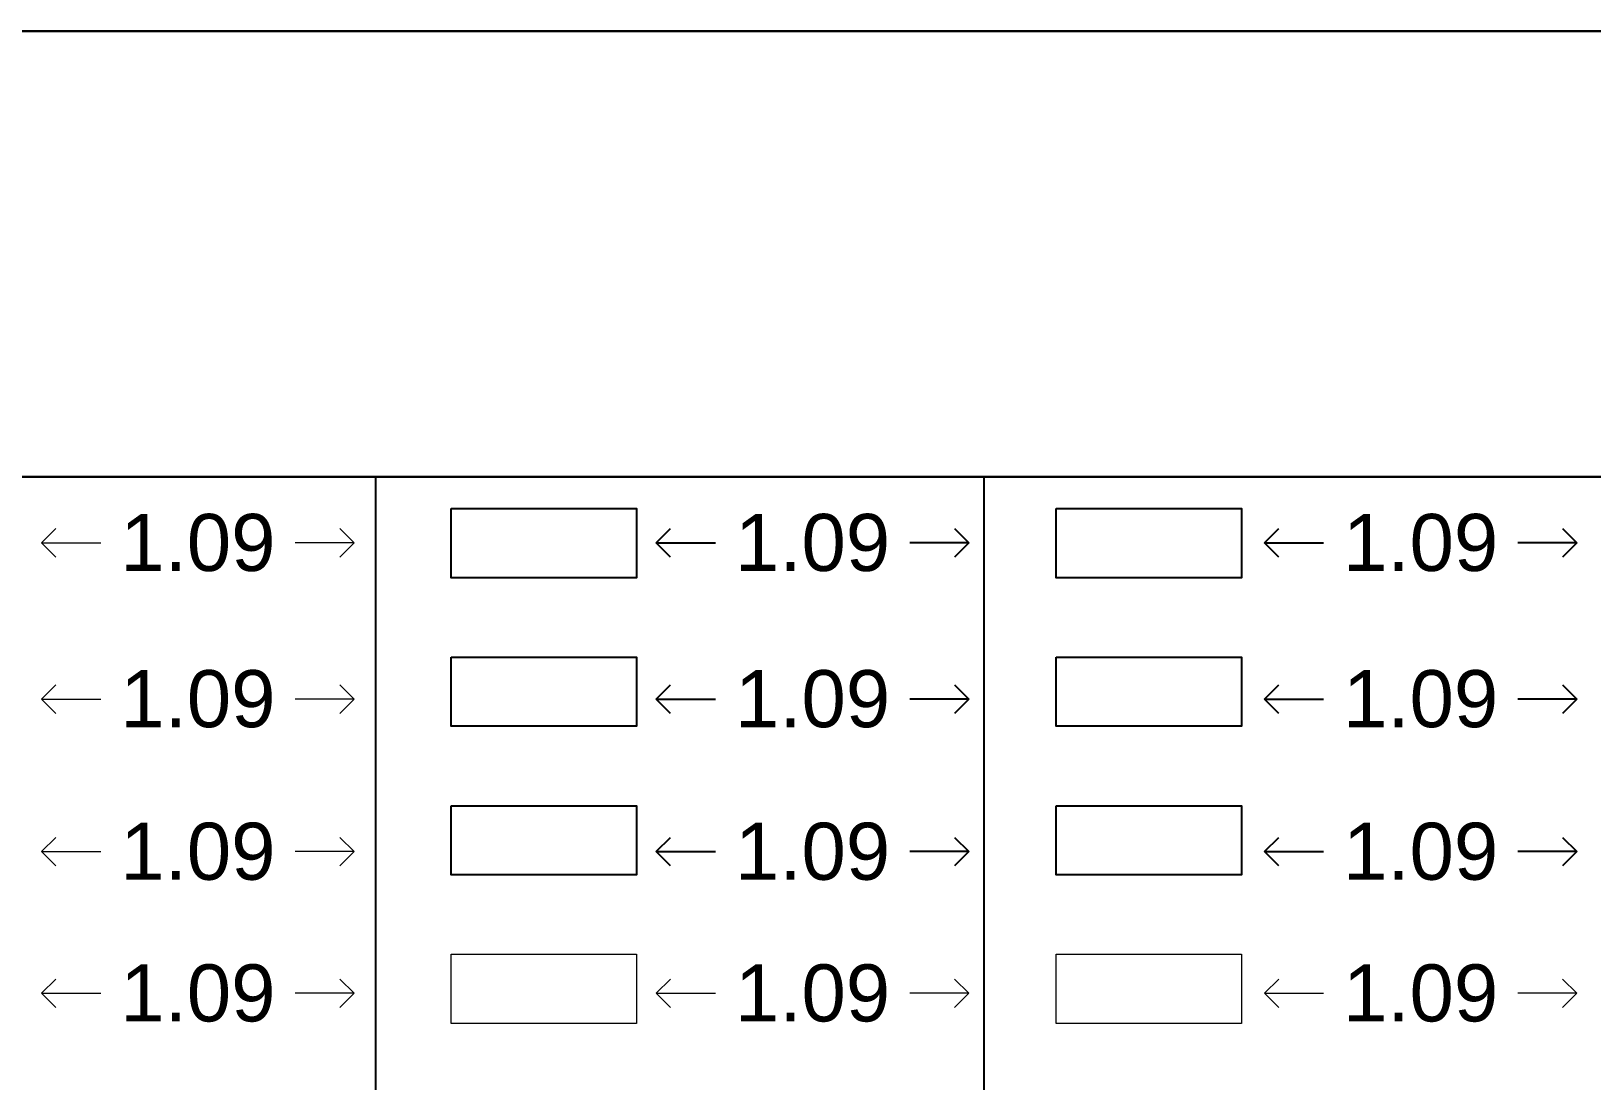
# Model space of a CAD drawing. Header units: millimetres. Extents: x -9481 to -9286, y 28700 to 28853.
# Drawn here: x -9452.65 to -9447.18, y 28766.04 to 28769.71 of the extents above; entities that cross this region are included whole.
import ezdxf

# ---------------------------------------------------------------- set-up
doc = ezdxf.new("R2010")
doc.units = ezdxf.units.MM
doc.header["$PDMODE"] = 34
doc.header["$PDSIZE"] = -15
doc.linetypes.add('CONTINULUS', pattern=[0])
for name, color, linetype, lineweight in [('BLK_1_FLR_2_REGULAR_ROOM_1', 7, 'Continuous', 0), ('BLK_1_FLR_2_REGULAR_ROOM_2', 7, 'Continuous', 0), ('BLK_1_FLR_2_REGULAR_ROOM_3', 7, 'Continuous', 0), ('BLK_1_FLR_2_REGULAR_ROOM_4', 7, 'Continuous', 0), ('BLK_1_FLR_3_REGULAR_ROOM', 7, 'Continuous', 0), ('BLK_1_FLR_4_REGULAR_ROOM_4', 7, 'Continuous', 0), ('PLAN', 7, 'Continuous', 40)]:
    doc.layers.add(name, color=color, linetype=linetype, lineweight=lineweight)
doc.layers.add('BLK_1_FLR_3_REGULAR_ROOM_1', color=7, linetype='Continuous')
doc.layers.add('BLK_1_PLANTATION_GREENSTRIP', color=7, linetype='Continuous')
for name, color, linetype, plot in [('BLK_1_FLR_3_REGULAR_ROOM_2', 7, 'Continuous', False), ('BLK_1_FLR_3_REGULAR_ROOM_3', 7, 'Continuous', False), ('BLK_1_FLR_4_REGULAR_ROOM_1', 7, 'Continuous', False), ('BLK_1_FLR_4_REGULAR_ROOM_2', 7, 'Continuous', False), ('BLK_1_FLR_4_REGULAR_ROOM_3', 7, 'Continuous', False)]:
    doc.layers.add(name, color=color, linetype=linetype, plot=plot)
doc.styles.add('Arial', font='arial.ttf', dxfattribs={"height": 0.2})
doc.styles.add('style2', font='arial.ttf', dxfattribs={"height": 0.3})
doc.dimstyles.new('INT DIM', dxfattribs={"dimtxt": 0.3, "dimasz": 0.1, "dimexe": 0.18, "dimexo": 0.0625, "dimgap": 0.09, "dimtad": 0, "dimzin": 0, "dimdsep": 46, "dimtxsty": 'style2', "dimblk": 'OPEN90', "dimcen": 0.09, "dimse1": 1, "dimse2": 1, "dimclrd": 250, "dimclrt": 256, "dimadec": 0, "dimazin": 0, "dimtfac": 1, "dimtofl": 0, "dimtmove": 0, "dimatfit": 3, "dimfxl": 1, "dimtolj": 1, "dimtzin": 0, "dimlwd": -1, "dimarcsym": 0})

# ---------------------------------------------------------------- blocks, each defined once
blk = doc.blocks.new('H3')
blk.add_lwpolyline([(-9435.4551, 28800.3378), (-9396.4272, 28800.3378), (-9396.4272, 28799.5645), (-9435.4551, 28799.5645), (-9435.4551, 28800.3378)], close=True)
blk = doc.blocks.new('_Open90')
at = {"layer": 'PLAN', "color": 0, "lineweight": -2}
for p, q in [((0, 0), (-1, 0)), ((-0.5, 0.5), (0, 0)), ((0, 0), (-0.5, -0.5))]:
    blk.add_line(p, q, dxfattribs=at)
blk = doc.blocks.new('*D49')
at = {"layer": 'BLK_1_FLR_2_REGULAR_ROOM_1', "color": 250}
for p, q in [((-9452.509323, 28767.920436), (-9452.402135, 28767.920436)), ((-9451.614347, 28767.920436), (-9451.721535, 28767.920436))]:
    blk.add_line(p, q, dxfattribs=at)
at = {"layer": 'Defpoints', "color": 0}
for p in [(-9452.609323, 28768.040511), (-9451.514347, 28768.040511), (-9451.514347, 28767.920436)]:
    blk.add_point(p, dxfattribs=at)
at = {"layer": 'BLK_1_FLR_2_REGULAR_ROOM_1', "color": 250, "xscale": 0.1, "yscale": 0.1, "zscale": 0.1, "rotation": 180}
blk.add_blockref('_Open90', (-9452.609323, 28767.920436), dxfattribs=at)
at = {"layer": 'BLK_1_FLR_2_REGULAR_ROOM_1', "color": 250, "xscale": 0.1, "yscale": 0.1, "zscale": 0.1}
blk.add_blockref('_Open90', (-9451.514347, 28767.920436), dxfattribs=at)
at = {"layer": 'BLK_1_FLR_2_REGULAR_ROOM_1', "linetype": 'CONTINULUS', "ltscale": 0.05, "insert": (-9452.061835, 28767.920436), "char_height": 0.2, "attachment_point": 5, "style": 'Arial', "bg_fill": 3, "box_fill_scale": 1.1, "bg_fill_color": 256, "bg_fill_true_color": 13158600, "bg_fill_transparency": 0}
blk.add_mtext('\\A1;1.09', dxfattribs=at)
blk = doc.blocks.new('*D50')
at = {"layer": 'BLK_1_FLR_3_REGULAR_ROOM_1', "color": 250}
for p, q in [((-9450.355799, 28767.920436), (-9450.248611, 28767.920436)), ((-9449.460823, 28767.920436), (-9449.568011, 28767.920436))]:
    blk.add_line(p, q, dxfattribs=at)
at = {"layer": 'Defpoints', "color": 0}
for p in [(-9450.455799, 28768.040511), (-9449.360823, 28768.040511), (-9449.360823, 28767.920436)]:
    blk.add_point(p, dxfattribs=at)
at = {"layer": 'BLK_1_FLR_3_REGULAR_ROOM_1', "color": 250, "xscale": 0.1, "yscale": 0.1, "zscale": 0.1, "rotation": 180}
blk.add_blockref('_Open90', (-9450.455799, 28767.920436), dxfattribs=at)
at = {"layer": 'BLK_1_FLR_3_REGULAR_ROOM_1', "color": 250, "xscale": 0.1, "yscale": 0.1, "zscale": 0.1}
blk.add_blockref('_Open90', (-9449.360823, 28767.920436), dxfattribs=at)
at = {"layer": 'BLK_1_FLR_3_REGULAR_ROOM_1', "linetype": 'CONTINULUS', "ltscale": 0.05, "insert": (-9449.908311, 28767.920436), "char_height": 0.2, "attachment_point": 5, "style": 'Arial', "bg_fill": 3, "box_fill_scale": 1.1, "bg_fill_color": 256, "bg_fill_true_color": 13158600, "bg_fill_transparency": 0}
blk.add_mtext('\\A1;1.09', dxfattribs=at)
blk = doc.blocks.new('*D51')
at = {"layer": 'BLK_1_FLR_4_REGULAR_ROOM_1', "color": 250}
for p, q in [((-9448.225369, 28767.920436), (-9448.118181, 28767.920436)), ((-9447.330393, 28767.920436), (-9447.437581, 28767.920436))]:
    blk.add_line(p, q, dxfattribs=at)
at = {"layer": 'Defpoints', "color": 0}
for p in [(-9448.325369, 28768.040511), (-9447.230393, 28768.040511), (-9447.230393, 28767.920436)]:
    blk.add_point(p, dxfattribs=at)
at = {"layer": 'BLK_1_FLR_4_REGULAR_ROOM_1', "color": 250, "xscale": 0.1, "yscale": 0.1, "zscale": 0.1, "rotation": 180}
blk.add_blockref('_Open90', (-9448.325369, 28767.920436), dxfattribs=at)
at = {"layer": 'BLK_1_FLR_4_REGULAR_ROOM_1', "color": 250, "xscale": 0.1, "yscale": 0.1, "zscale": 0.1}
blk.add_blockref('_Open90', (-9447.230393, 28767.920436), dxfattribs=at)
at = {"layer": 'BLK_1_FLR_4_REGULAR_ROOM_1', "linetype": 'CONTINULUS', "ltscale": 0.05, "insert": (-9447.777881, 28767.920436), "char_height": 0.2, "attachment_point": 5, "style": 'Arial', "bg_fill": 3, "box_fill_scale": 1.1, "bg_fill_color": 256, "bg_fill_true_color": 13158600, "bg_fill_transparency": 0}
blk.add_mtext('\\A1;1.09', dxfattribs=at)
blk = doc.blocks.new('*D54')
at = {"layer": 'BLK_1_FLR_2_REGULAR_ROOM_2', "color": 250}
for p, q in [((-9452.509323, 28767.373023), (-9452.402135, 28767.373023)), ((-9451.614347, 28767.373023), (-9451.721535, 28767.373023))]:
    blk.add_line(p, q, dxfattribs=at)
at = {"layer": 'Defpoints', "color": 0}
for p in [(-9452.609323, 28767.493097), (-9451.514347, 28767.493097), (-9451.514347, 28767.373023)]:
    blk.add_point(p, dxfattribs=at)
at = {"layer": 'BLK_1_FLR_2_REGULAR_ROOM_2', "color": 250, "xscale": 0.1, "yscale": 0.1, "zscale": 0.1, "rotation": 180}
blk.add_blockref('_Open90', (-9452.609323, 28767.373023), dxfattribs=at)
at = {"layer": 'BLK_1_FLR_2_REGULAR_ROOM_2', "color": 250, "xscale": 0.1, "yscale": 0.1, "zscale": 0.1}
blk.add_blockref('_Open90', (-9451.514347, 28767.373023), dxfattribs=at)
at = {"layer": 'BLK_1_FLR_2_REGULAR_ROOM_2', "linetype": 'CONTINULUS', "ltscale": 0.05, "insert": (-9452.061835, 28767.373023), "char_height": 0.2, "attachment_point": 5, "style": 'Arial', "bg_fill": 3, "box_fill_scale": 1.1, "bg_fill_color": 256, "bg_fill_true_color": 13158600, "bg_fill_transparency": 0}
blk.add_mtext('\\A1;1.09', dxfattribs=at)
blk = doc.blocks.new('*D55')
at = {"layer": 'BLK_1_FLR_3_REGULAR_ROOM_2', "color": 250}
for p, q in [((-9450.355799, 28767.373023), (-9450.248611, 28767.373023)), ((-9449.460823, 28767.373023), (-9449.568011, 28767.373023))]:
    blk.add_line(p, q, dxfattribs=at)
at = {"layer": 'Defpoints', "color": 0}
for p in [(-9450.455799, 28767.493097), (-9449.360823, 28767.493097), (-9449.360823, 28767.373023)]:
    blk.add_point(p, dxfattribs=at)
at = {"layer": 'BLK_1_FLR_3_REGULAR_ROOM_2', "color": 250, "xscale": 0.1, "yscale": 0.1, "zscale": 0.1, "rotation": 180}
blk.add_blockref('_Open90', (-9450.455799, 28767.373023), dxfattribs=at)
at = {"layer": 'BLK_1_FLR_3_REGULAR_ROOM_2', "color": 250, "xscale": 0.1, "yscale": 0.1, "zscale": 0.1}
blk.add_blockref('_Open90', (-9449.360823, 28767.373023), dxfattribs=at)
at = {"layer": 'BLK_1_FLR_3_REGULAR_ROOM_2', "linetype": 'CONTINULUS', "ltscale": 0.05, "insert": (-9449.908311, 28767.373023), "char_height": 0.2, "attachment_point": 5, "style": 'Arial', "bg_fill": 3, "box_fill_scale": 1.1, "bg_fill_color": 256, "bg_fill_true_color": 13158600, "bg_fill_transparency": 0}
blk.add_mtext('\\A1;1.09', dxfattribs=at)
blk = doc.blocks.new('*D56')
at = {"layer": 'BLK_1_FLR_4_REGULAR_ROOM_2', "color": 250}
for p, q in [((-9448.225369, 28767.373023), (-9448.118181, 28767.373023)), ((-9447.330393, 28767.373023), (-9447.437581, 28767.373023))]:
    blk.add_line(p, q, dxfattribs=at)
at = {"layer": 'Defpoints', "color": 0}
for p in [(-9448.325369, 28767.493097), (-9447.230393, 28767.493097), (-9447.230393, 28767.373023)]:
    blk.add_point(p, dxfattribs=at)
at = {"layer": 'BLK_1_FLR_4_REGULAR_ROOM_2', "color": 250, "xscale": 0.1, "yscale": 0.1, "zscale": 0.1, "rotation": 180}
blk.add_blockref('_Open90', (-9448.325369, 28767.373023), dxfattribs=at)
at = {"layer": 'BLK_1_FLR_4_REGULAR_ROOM_2', "color": 250, "xscale": 0.1, "yscale": 0.1, "zscale": 0.1}
blk.add_blockref('_Open90', (-9447.230393, 28767.373023), dxfattribs=at)
at = {"layer": 'BLK_1_FLR_4_REGULAR_ROOM_2', "linetype": 'CONTINULUS', "ltscale": 0.05, "insert": (-9447.777881, 28767.373023), "char_height": 0.2, "attachment_point": 5, "style": 'Arial', "bg_fill": 3, "box_fill_scale": 1.1, "bg_fill_color": 256, "bg_fill_true_color": 13158600, "bg_fill_transparency": 0}
blk.add_mtext('\\A1;1.09', dxfattribs=at)
blk = doc.blocks.new('*D59')
at = {"layer": 'BLK_1_FLR_2_REGULAR_ROOM_3', "color": 250}
for p, q in [((-9452.509323, 28766.838372), (-9452.402135, 28766.838372)), ((-9451.614347, 28766.838372), (-9451.721535, 28766.838372))]:
    blk.add_line(p, q, dxfattribs=at)
at = {"layer": 'Defpoints', "color": 0}
for p in [(-9452.609323, 28766.958447), (-9451.514347, 28766.958447), (-9451.514347, 28766.838372)]:
    blk.add_point(p, dxfattribs=at)
at = {"layer": 'BLK_1_FLR_2_REGULAR_ROOM_3', "color": 250, "xscale": 0.1, "yscale": 0.1, "zscale": 0.1, "rotation": 180}
blk.add_blockref('_Open90', (-9452.609323, 28766.838372), dxfattribs=at)
at = {"layer": 'BLK_1_FLR_2_REGULAR_ROOM_3', "color": 250, "xscale": 0.1, "yscale": 0.1, "zscale": 0.1}
blk.add_blockref('_Open90', (-9451.514347, 28766.838372), dxfattribs=at)
at = {"layer": 'BLK_1_FLR_2_REGULAR_ROOM_3', "linetype": 'CONTINULUS', "ltscale": 0.05, "insert": (-9452.061835, 28766.838372), "char_height": 0.2, "attachment_point": 5, "style": 'Arial', "bg_fill": 3, "box_fill_scale": 1.1, "bg_fill_color": 256, "bg_fill_true_color": 13158600, "bg_fill_transparency": 0}
blk.add_mtext('\\A1;1.09', dxfattribs=at)
blk = doc.blocks.new('*D60')
at = {"layer": 'BLK_1_FLR_3_REGULAR_ROOM_3', "color": 250}
for p, q in [((-9450.355799, 28766.838372), (-9450.248611, 28766.838372)), ((-9449.460823, 28766.838372), (-9449.568011, 28766.838372))]:
    blk.add_line(p, q, dxfattribs=at)
at = {"layer": 'Defpoints', "color": 0}
for p in [(-9450.455799, 28766.958447), (-9449.360823, 28766.958447), (-9449.360823, 28766.838372)]:
    blk.add_point(p, dxfattribs=at)
at = {"layer": 'BLK_1_FLR_3_REGULAR_ROOM_3', "color": 250, "xscale": 0.1, "yscale": 0.1, "zscale": 0.1, "rotation": 180}
blk.add_blockref('_Open90', (-9450.455799, 28766.838372), dxfattribs=at)
at = {"layer": 'BLK_1_FLR_3_REGULAR_ROOM_3', "color": 250, "xscale": 0.1, "yscale": 0.1, "zscale": 0.1}
blk.add_blockref('_Open90', (-9449.360823, 28766.838372), dxfattribs=at)
at = {"layer": 'BLK_1_FLR_3_REGULAR_ROOM_3', "linetype": 'CONTINULUS', "ltscale": 0.05, "insert": (-9449.908311, 28766.838372), "char_height": 0.2, "attachment_point": 5, "style": 'Arial', "bg_fill": 3, "box_fill_scale": 1.1, "bg_fill_color": 256, "bg_fill_true_color": 13158600, "bg_fill_transparency": 0}
blk.add_mtext('\\A1;1.09', dxfattribs=at)
blk = doc.blocks.new('*D61')
at = {"layer": 'BLK_1_FLR_4_REGULAR_ROOM_3', "color": 250}
for p, q in [((-9448.225369, 28766.838372), (-9448.118181, 28766.838372)), ((-9447.330393, 28766.838372), (-9447.437581, 28766.838372))]:
    blk.add_line(p, q, dxfattribs=at)
at = {"layer": 'Defpoints', "color": 0}
for p in [(-9448.325369, 28766.958447), (-9447.230393, 28766.958447), (-9447.230393, 28766.838372)]:
    blk.add_point(p, dxfattribs=at)
at = {"layer": 'BLK_1_FLR_4_REGULAR_ROOM_3', "color": 250, "xscale": 0.1, "yscale": 0.1, "zscale": 0.1, "rotation": 180}
blk.add_blockref('_Open90', (-9448.325369, 28766.838372), dxfattribs=at)
at = {"layer": 'BLK_1_FLR_4_REGULAR_ROOM_3', "color": 250, "xscale": 0.1, "yscale": 0.1, "zscale": 0.1}
blk.add_blockref('_Open90', (-9447.230393, 28766.838372), dxfattribs=at)
at = {"layer": 'BLK_1_FLR_4_REGULAR_ROOM_3', "linetype": 'CONTINULUS', "ltscale": 0.05, "insert": (-9447.777881, 28766.838372), "char_height": 0.2, "attachment_point": 5, "style": 'Arial', "bg_fill": 3, "box_fill_scale": 1.1, "bg_fill_color": 256, "bg_fill_true_color": 13158600, "bg_fill_transparency": 0}
blk.add_mtext('\\A1;1.09', dxfattribs=at)
blk = doc.blocks.new('*D64')
at = {"layer": 'BLK_1_FLR_2_REGULAR_ROOM_4', "color": 250}
for p, q in [((-9452.509323, 28766.341892), (-9452.402135, 28766.341892)), ((-9451.614347, 28766.341892), (-9451.721535, 28766.341892))]:
    blk.add_line(p, q, dxfattribs=at)
at = {"layer": 'Defpoints', "color": 0}
for p in [(-9452.609323, 28766.461967), (-9451.514347, 28766.461967), (-9451.514347, 28766.341892)]:
    blk.add_point(p, dxfattribs=at)
at = {"layer": 'BLK_1_FLR_2_REGULAR_ROOM_4', "color": 250, "xscale": 0.1, "yscale": 0.1, "zscale": 0.1, "rotation": 180}
blk.add_blockref('_Open90', (-9452.609323, 28766.341892), dxfattribs=at)
at = {"layer": 'BLK_1_FLR_2_REGULAR_ROOM_4', "color": 250, "xscale": 0.1, "yscale": 0.1, "zscale": 0.1}
blk.add_blockref('_Open90', (-9451.514347, 28766.341892), dxfattribs=at)
at = {"layer": 'BLK_1_FLR_2_REGULAR_ROOM_4', "linetype": 'CONTINULUS', "ltscale": 0.05, "insert": (-9452.061835, 28766.341892), "char_height": 0.2, "attachment_point": 5, "style": 'Arial', "bg_fill": 3, "box_fill_scale": 1.1, "bg_fill_color": 256, "bg_fill_true_color": 13158600, "bg_fill_transparency": 0}
blk.add_mtext('\\A1;1.09', dxfattribs=at)
blk = doc.blocks.new('*D65')
at = {"layer": 'BLK_1_FLR_3_REGULAR_ROOM', "color": 250}
for p, q in [((-9450.355799, 28766.341892), (-9450.248611, 28766.341892)), ((-9449.460823, 28766.341892), (-9449.568011, 28766.341892))]:
    blk.add_line(p, q, dxfattribs=at)
at = {"layer": 'Defpoints', "color": 0}
for p in [(-9450.455799, 28766.461967), (-9449.360823, 28766.461967), (-9449.360823, 28766.341892)]:
    blk.add_point(p, dxfattribs=at)
at = {"layer": 'BLK_1_FLR_3_REGULAR_ROOM', "color": 250, "xscale": 0.1, "yscale": 0.1, "zscale": 0.1, "rotation": 180}
blk.add_blockref('_Open90', (-9450.455799, 28766.341892), dxfattribs=at)
at = {"layer": 'BLK_1_FLR_3_REGULAR_ROOM', "color": 250, "xscale": 0.1, "yscale": 0.1, "zscale": 0.1}
blk.add_blockref('_Open90', (-9449.360823, 28766.341892), dxfattribs=at)
at = {"layer": 'BLK_1_FLR_3_REGULAR_ROOM', "linetype": 'CONTINULUS', "ltscale": 0.05, "insert": (-9449.908311, 28766.341892), "char_height": 0.2, "attachment_point": 5, "style": 'Arial', "bg_fill": 3, "box_fill_scale": 1.1, "bg_fill_color": 256, "bg_fill_true_color": 13158600, "bg_fill_transparency": 0}
blk.add_mtext('\\A1;1.09', dxfattribs=at)
blk = doc.blocks.new('*D66')
at = {"layer": 'BLK_1_FLR_4_REGULAR_ROOM_4', "color": 250}
for p, q in [((-9448.225369, 28766.341892), (-9448.118181, 28766.341892)), ((-9447.330393, 28766.341892), (-9447.437581, 28766.341892))]:
    blk.add_line(p, q, dxfattribs=at)
at = {"layer": 'Defpoints', "color": 0}
for p in [(-9448.325369, 28766.461967), (-9447.230393, 28766.461967), (-9447.230393, 28766.341892)]:
    blk.add_point(p, dxfattribs=at)
at = {"layer": 'BLK_1_FLR_4_REGULAR_ROOM_4', "color": 250, "xscale": 0.1, "yscale": 0.1, "zscale": 0.1, "rotation": 180}
blk.add_blockref('_Open90', (-9448.325369, 28766.341892), dxfattribs=at)
at = {"layer": 'BLK_1_FLR_4_REGULAR_ROOM_4', "color": 250, "xscale": 0.1, "yscale": 0.1, "zscale": 0.1}
blk.add_blockref('_Open90', (-9447.230393, 28766.341892), dxfattribs=at)
at = {"layer": 'BLK_1_FLR_4_REGULAR_ROOM_4', "linetype": 'CONTINULUS', "ltscale": 0.05, "insert": (-9447.777881, 28766.341892), "char_height": 0.2, "attachment_point": 5, "style": 'Arial', "bg_fill": 3, "box_fill_scale": 1.1, "bg_fill_color": 256, "bg_fill_true_color": 13158600, "bg_fill_transparency": 0}
blk.add_mtext('\\A1;1.09', dxfattribs=at)

msp = doc.modelspace()

# ---------------------------------------------------------------- linework, layer by layer
for p, q in [((-9451.440064, 28768.151639), (-9451.440064, 28767.630992)), ((-9449.308551, 28768.151639), (-9449.308551, 28767.630992)), ((-9449.308551, 28768.151639), (-9449.308551, 28765.027757)), ((-9451.440064, 28767.630992), (-9451.440064, 28765.027757))]:
    msp.add_line(p, q)
for points in [[(-9481.2579, 28769.192932), (-9481.2579, 28769.713579), (-9442.229952, 28769.713579), (-9442.229952, 28769.192932)], [(-9442.229952, 28768.672286), (-9442.229952, 28768.151639), (-9481.2579, 28768.151639), (-9481.2579, 28768.672286), (-9481.2579, 28768.672286)], [(-9481.2579, 28767.630992), (-9481.2579, 28768.151639), (-9442.229952, 28768.151639), (-9442.229952, 28767.630992)]]:
    msp.add_lwpolyline(points)
at = {"layer": 'BLK_1_FLR_3_REGULAR_ROOM', "color": 1}
msp.add_lwpolyline([(-9451.174257, 28766.47857), (-9450.525076, 28766.47857), (-9450.525076, 28766.236421), (-9451.174257, 28766.236421)], close=True, dxfattribs=at)
at = {"layer": 'BLK_1_FLR_3_REGULAR_ROOM_1', "color": 1}
msp.add_lwpolyline([(-9451.174257, 28768.040511), (-9450.525076, 28768.040511), (-9450.525076, 28767.798361), (-9451.174257, 28767.798361)], close=True, dxfattribs=at)
at = {"layer": 'BLK_1_FLR_3_REGULAR_ROOM_2', "color": 1}
msp.add_lwpolyline([(-9451.174257, 28767.519864), (-9450.525076, 28767.519864), (-9450.525076, 28767.277714), (-9451.174257, 28767.277714)], close=True, dxfattribs=at)
at = {"layer": 'BLK_1_FLR_3_REGULAR_ROOM_3', "color": 1}
msp.add_lwpolyline([(-9451.174257, 28766.999217), (-9450.525076, 28766.999217), (-9450.525076, 28766.757068), (-9451.174257, 28766.757068)], close=True, dxfattribs=at)
at = {"layer": 'BLK_1_FLR_4_REGULAR_ROOM_1', "color": 1}
msp.add_lwpolyline([(-9449.055205, 28768.040511), (-9448.406024, 28768.040511), (-9448.406024, 28767.798361), (-9449.055205, 28767.798361)], close=True, dxfattribs=at)
at = {"layer": 'BLK_1_FLR_4_REGULAR_ROOM_2', "color": 1}
msp.add_lwpolyline([(-9449.055205, 28767.519864), (-9448.406024, 28767.519864), (-9448.406024, 28767.277714), (-9449.055205, 28767.277714)], close=True, dxfattribs=at)
at = {"layer": 'BLK_1_FLR_4_REGULAR_ROOM_3', "color": 1}
msp.add_lwpolyline([(-9449.055205, 28766.999217), (-9448.406024, 28766.999217), (-9448.406024, 28766.757068), (-9449.055205, 28766.757068)], close=True, dxfattribs=at)
at = {"layer": 'BLK_1_FLR_4_REGULAR_ROOM_4', "color": 1}
msp.add_lwpolyline([(-9449.055205, 28766.47857), (-9448.406024, 28766.47857), (-9448.406024, 28766.236421), (-9449.055205, 28766.236421)], close=True, dxfattribs=at)

# ---------------------------------------------------------------- block references
at = {"layer": 'BLK_1_PLANTATION_GREENSTRIP', "linetype": 'CONTINULUS'}
msp.add_blockref('H3', (-45.8028, -29.850944), dxfattribs=at)

# ---------------------------------------------------------------- dimensions: what is measured, and where the dimension line sits
at = {"layer": 'BLK_1_FLR_2_REGULAR_ROOM_2', "color": 1}
dim = msp.add_linear_dim(base=(-9451.514347, 28767.373023), p1=(-9452.609323, 28767.493097), p2=(-9451.514347, 28767.493097), dimstyle='INT DIM', override={"dimtxt": 0.2, "dimtxsty": 'Arial', "dimfxl": 0.125, "dimtfill": 1, "dimtfillclr": 7, "dimarcsym": 1}, dxfattribs=at)
dim.commit()
dim.dimension.update_dxf_attribs({"geometry": '*D54', "text_midpoint": (-9452.061835, 28767.373023)})
at = {"layer": 'BLK_1_FLR_2_REGULAR_ROOM_3', "color": 1}
dim = msp.add_linear_dim(base=(-9451.514347, 28766.838372), p1=(-9452.609323, 28766.958447), p2=(-9451.514347, 28766.958447), dimstyle='INT DIM', override={"dimtxt": 0.2, "dimtxsty": 'Arial', "dimfxl": 0.125, "dimtfill": 1, "dimtfillclr": 7, "dimarcsym": 1}, dxfattribs=at)
dim.commit()
dim.dimension.update_dxf_attribs({"geometry": '*D59', "text_midpoint": (-9452.061835, 28766.838372)})
at = {"layer": 'BLK_1_FLR_2_REGULAR_ROOM_4', "color": 1}
dim = msp.add_linear_dim(base=(-9451.514347, 28766.341892), p1=(-9452.609323, 28766.461967), p2=(-9451.514347, 28766.461967), dimstyle='INT DIM', override={"dimtxt": 0.2, "dimtxsty": 'Arial', "dimfxl": 0.125, "dimtfill": 1, "dimtfillclr": 7, "dimarcsym": 1}, dxfattribs=at)
dim.commit()
dim.dimension.update_dxf_attribs({"geometry": '*D64', "text_midpoint": (-9452.061835, 28766.341892)})
at = {"layer": 'BLK_1_FLR_3_REGULAR_ROOM', "color": 1}
dim = msp.add_linear_dim(base=(-9449.360823, 28766.341892), p1=(-9450.455799, 28766.461967), p2=(-9449.360823, 28766.461967), dimstyle='INT DIM', override={"dimtxt": 0.2, "dimtxsty": 'Arial', "dimfxl": 0.125, "dimtfill": 1, "dimtfillclr": 7, "dimarcsym": 1}, dxfattribs=at)
dim.commit()
dim.dimension.update_dxf_attribs({"geometry": '*D65', "text_midpoint": (-9449.908311, 28766.341892)})
at = {"layer": 'BLK_1_FLR_3_REGULAR_ROOM_2', "color": 1}
dim = msp.add_linear_dim(base=(-9449.360823, 28767.373023), p1=(-9450.455799, 28767.493097), p2=(-9449.360823, 28767.493097), dimstyle='INT DIM', override={"dimtxt": 0.2, "dimtxsty": 'Arial', "dimfxl": 0.125, "dimtfill": 1, "dimtfillclr": 7, "dimarcsym": 1}, dxfattribs=at)
dim.commit()
dim.dimension.update_dxf_attribs({"geometry": '*D55', "text_midpoint": (-9449.908311, 28767.373023)})
at = {"layer": 'BLK_1_FLR_3_REGULAR_ROOM_3', "color": 1}
dim = msp.add_linear_dim(base=(-9449.360823, 28766.838372), p1=(-9450.455799, 28766.958447), p2=(-9449.360823, 28766.958447), dimstyle='INT DIM', override={"dimtxt": 0.2, "dimtxsty": 'Arial', "dimfxl": 0.125, "dimtfill": 1, "dimtfillclr": 7, "dimarcsym": 1}, dxfattribs=at)
dim.commit()
dim.dimension.update_dxf_attribs({"geometry": '*D60', "text_midpoint": (-9449.908311, 28766.838372)})
at = {"layer": 'BLK_1_FLR_4_REGULAR_ROOM_2', "color": 1}
dim = msp.add_linear_dim(base=(-9447.230393, 28767.373023), p1=(-9448.325369, 28767.493097), p2=(-9447.230393, 28767.493097), dimstyle='INT DIM', override={"dimtxt": 0.2, "dimtxsty": 'Arial', "dimfxl": 0.125, "dimtfill": 1, "dimtfillclr": 7, "dimarcsym": 1}, dxfattribs=at)
dim.commit()
dim.dimension.update_dxf_attribs({"geometry": '*D56', "text_midpoint": (-9447.777881, 28767.373023)})
at = {"layer": 'BLK_1_FLR_4_REGULAR_ROOM_3', "color": 1}
dim = msp.add_linear_dim(base=(-9447.230393, 28766.838372), p1=(-9448.325369, 28766.958447), p2=(-9447.230393, 28766.958447), dimstyle='INT DIM', override={"dimtxt": 0.2, "dimtxsty": 'Arial', "dimfxl": 0.125, "dimtfill": 1, "dimtfillclr": 7, "dimarcsym": 1}, dxfattribs=at)
dim.commit()
dim.dimension.update_dxf_attribs({"geometry": '*D61', "text_midpoint": (-9447.777881, 28766.838372)})
at = {"layer": 'BLK_1_FLR_4_REGULAR_ROOM_4', "color": 1}
dim = msp.add_linear_dim(base=(-9447.230393, 28766.341892), p1=(-9448.325369, 28766.461967), p2=(-9447.230393, 28766.461967), dimstyle='INT DIM', override={"dimtxt": 0.2, "dimtxsty": 'Arial', "dimfxl": 0.125, "dimtfill": 1, "dimtfillclr": 7, "dimarcsym": 1}, dxfattribs=at)
dim.commit()
dim.dimension.update_dxf_attribs({"geometry": '*D66', "text_midpoint": (-9447.777881, 28766.341892)})

# ---------------------------------------------------------------- next in the draw order: dimensions: what is measured, and where the dimension line sits
at = {"layer": 'BLK_1_FLR_2_REGULAR_ROOM_1', "color": 1}
dim = msp.add_linear_dim(base=(-9451.514347, 28767.920436), p1=(-9452.609323, 28768.040511), p2=(-9451.514347, 28768.040511), dimstyle='INT DIM', override={"dimtxt": 0.2, "dimtxsty": 'Arial', "dimfxl": 0.125, "dimtfill": 1, "dimtfillclr": 7, "dimarcsym": 1}, dxfattribs=at)
dim.commit()
dim.dimension.update_dxf_attribs({"geometry": '*D49', "text_midpoint": (-9452.061835, 28767.920436)})
at = {"layer": 'BLK_1_FLR_3_REGULAR_ROOM_1', "color": 1}
dim = msp.add_linear_dim(base=(-9449.360823, 28767.920436), p1=(-9450.455799, 28768.040511), p2=(-9449.360823, 28768.040511), dimstyle='INT DIM', override={"dimtxt": 0.2, "dimtxsty": 'Arial', "dimfxl": 0.125, "dimtfill": 1, "dimtfillclr": 7, "dimarcsym": 1}, dxfattribs=at)
dim.commit()
dim.dimension.update_dxf_attribs({"geometry": '*D50', "text_midpoint": (-9449.908311, 28767.920436)})
at = {"layer": 'BLK_1_FLR_4_REGULAR_ROOM_1', "color": 1}
dim = msp.add_linear_dim(base=(-9447.230393, 28767.920436), p1=(-9448.325369, 28768.040511), p2=(-9447.230393, 28768.040511), dimstyle='INT DIM', override={"dimtxt": 0.2, "dimtxsty": 'Arial', "dimfxl": 0.125, "dimtfill": 1, "dimtfillclr": 7, "dimarcsym": 1}, dxfattribs=at)
dim.commit()
dim.dimension.update_dxf_attribs({"geometry": '*D51', "text_midpoint": (-9447.777881, 28767.920436)})

doc.saveas('drawing.dxf')
